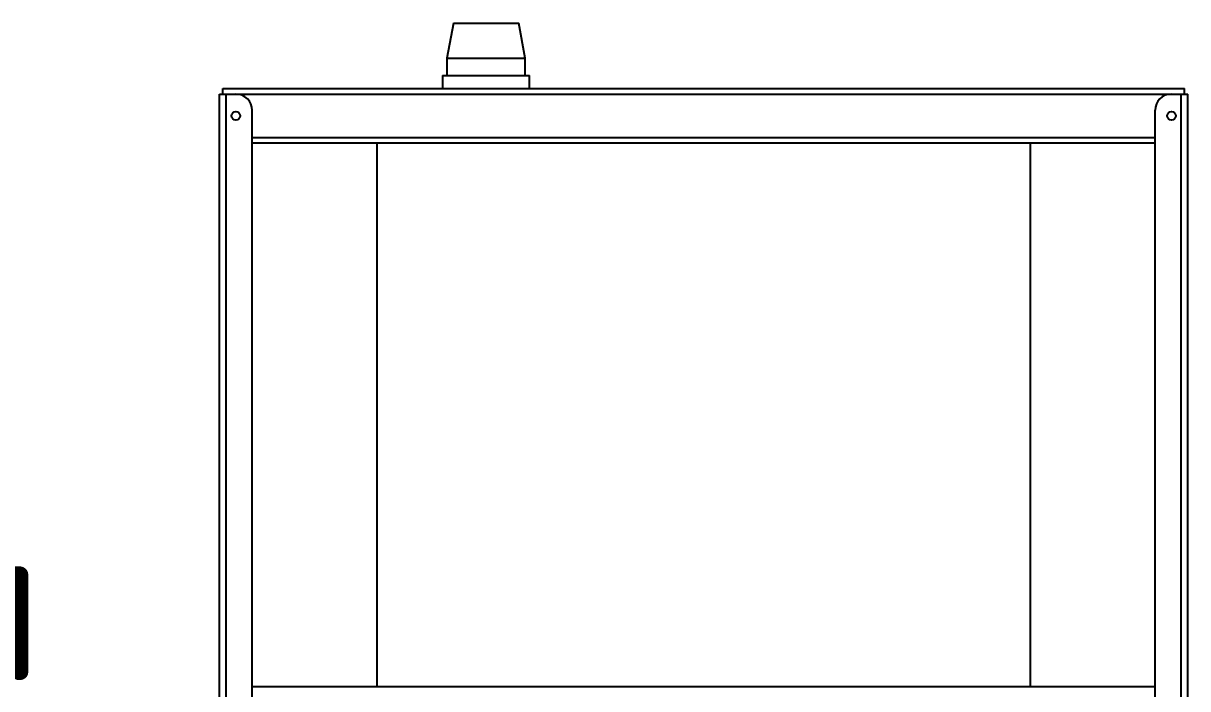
# Model space of a CAD drawing. Header units: millimetres. Extents: x -10178924 to 11692288, y -947381 to 58396.
# Drawn here: x 340941 to 342011, y -537877 to -537265 of the extents above; entities that cross this region are included whole.
import ezdxf
from ezdxf import colors
from ezdxf.entities.mleader import LeaderData, LeaderLine
from ezdxf.math import Vec2, Vec3

# ---------------------------------------------------------------- set-up
doc = ezdxf.new("R2010")
doc.units = ezdxf.units.MM
doc.layers.add('Выноски ВК', color=7, linetype='Continuous', lineweight=0)
doc.styles.add('PDF ISOCPEUR', font='isocpeur.ttf')

# ---------------------------------------------------------------- blocks, each defined once
blk = doc.blocks.new('_None')

msp = doc.modelspace()

# ---------------------------------------------------------------- linework, layer by layer
at = {"color": 7, "linetype": 'Continuous', "lineweight": 25}
for p, q in [((341336.1, -537265), (341330.1, -537297)), ((341336.1, -537265), (341366.1, -537265)), ((341366.1, -537265), (341396.1, -537265)), ((341402.1, -537297), (341396.1, -537265)), ((341330.1, -537297), (341330.1, -537313)), ((341330.1, -537297), (341366.1, -537297)), ((341366.1, -537297), (341402.1, -537297)), ((341402.1, -537313), (341402.1, -537297)), ((341326.1, -537313), (341326.1, -537325)), ((341326.1, -537313), (341366.1, -537313)), ((341366.1, -537313), (341406.1, -537313)), ((341406.1, -537325), (341406.1, -537313)), ((341121.1, -538302.5), (341121.1, -537330)), ((341121.1, -537330), (341127.1, -537330)), ((341124.1, -537325), (342008.1, -537325)), ((341124.1, -537330), (341124.1, -537325)), ((341127.1, -537330), (341136.1, -537330)), ((341996.1, -537330), (342005.1, -537330)), ((342005.1, -537330), (342011.1, -537330)), ((342008.1, -537330), (342008.1, -537325)), ((342011.1, -538302.5), (342011.1, -537330)), ((341151.1, -538302.5), (341151.1, -537345)), ((341981.1, -538302.5), (341981.1, -537345)), ((341151.1, -537375), (341981.1, -537375)), ((341266.1, -537875), (341266.1, -537375)), ((341866.1, -537375), (341866.1, -537875)), ((341151.1, -537875), (341981.1, -537875))]:
    msp.add_line(p, q, dxfattribs=at)
at = {"color": 8, "linetype": 'Continuous', "lineweight": 25}
for p, q in [((341127.1, -538302.5), (341127.1, -537330)), ((341136.1, -537330), (341996.1, -537330)), ((342005.1, -538302.5), (342005.1, -537330)), ((341151.1, -537370), (341981.1, -537370))]:
    msp.add_line(p, q, dxfattribs=at)
at = {"color": 7, "linetype": 'Continuous', "lineweight": 25}
for centre in [(341136.1, -537350), (341996.1, -537350)]:
    msp.add_circle(centre, 4, dxfattribs=at)
for centre, start, end in [((341136.1, -537345), 0, 90), ((341996.1, -537345), 90, 180)]:
    msp.add_arc(centre, 15, start, end, dxfattribs=at)

# ---------------------------------------------------------------- leaders
at = {"layer": 'Выноски ВК', "ltscale": 50}
ml = msp.add_multileader_mtext('Standard', dxfattribs=at)
ml.set_content('Ст.Т4-14 Ду20 Стальная', color=256, style='PDF ISOCPEUR')
ml.set_leader_properties(color=256, linetype='ByLayer', lineweight=-1)
ml.set_arrow_properties(name='NONE')
ml.build(insert=Vec2(0, 0))
ml.multileader.update_dxf_attribs({"text_left_attachment_type": 6, "text_right_attachment_type": 6, "dogleg_length": 100, "arrow_head_size": 300})
ctx = ml.context
ctx.base_point, ctx.char_height, ctx.arrow_head_size, ctx.landing_gap_size, ctx.plane_origin = Vec3(338732.2, -537899.6), 150, 300, 0, Vec3(325189.7, -532222)
ctx.left_attachment, ctx.right_attachment = 6, 6
notes = []
notes.append((ctx, [(0, (1, 1, 0), (338632.2, -537899.6), (1, 0), 100, [(1, [(337615.6, -538633.2)], 0, [])])]))
ctx.mtext.insert, ctx.mtext.width, ctx.mtext.flow_direction = Vec3(338732.2, -537719.6), 2249.456, 5
for ctx, leaders in notes:
    for number, flags, end, landing, length, lines in leaders:
        leader = LeaderData()
        leader.index, (leader.has_last_leader_line, leader.has_dogleg_vector, leader.attachment_direction) = number, flags
        leader.last_leader_point, leader.dogleg_vector, leader.dogleg_length = Vec3(end), Vec3(landing), length
        for number, points, colour, breaks in lines:
            line = LeaderLine()
            line.index, line.vertices, line.color, line.breaks = number, Vec3.list(points), colors.encode_raw_color(colour), breaks
            leader.lines.append(line)
        ctx.leaders.append(leader)

doc.saveas('drawing.dxf')
